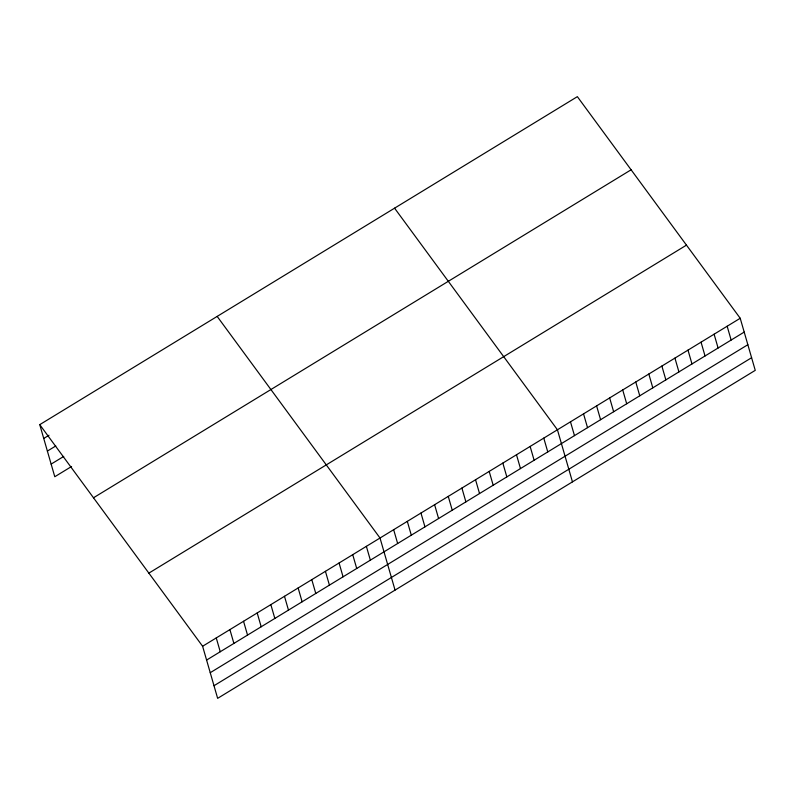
<?xml version="1.0" encoding="UTF-8"?>
<svg xmlns="http://www.w3.org/2000/svg" width="795" height="795" viewBox="0 0 795 795"><rect width="100%" height="100%" fill="white"/><g stroke="black" fill="none" stroke-linecap="round" stroke-linejoin="round"><path stroke-width="1.19" d="M39.75 424.649L577.359 96.652L740.215 318.268L755.25 370.351L217.641 698.348L202.606 646.256L39.75 424.649L54.785 476.732L71.58 466.486M43.735 438.452L48.982 435.253M47.382 451.083L55.779 445.965M51.138 464.101L63.739 456.419M93.492 497.779L631.101 169.792M148.864 573.125L686.473 245.138M202.606 646.256L740.215 318.268M206.601 660.069L744.2 332.081M210.238 672.699L747.847 344.712M213.994 685.717L751.603 357.72M394.568 208.171L557.434 429.787L572.46 481.869M217.164 316.41L380.02 538.016L395.055 590.109M727.157 326.238L731.142 340.041M714.099 334.198L718.094 348.011M701.051 342.168L705.036 355.971M687.993 350.128L691.978 363.941M674.935 358.098L678.92 371.911M661.877 366.058L665.862 379.871M648.819 374.028L652.804 387.841M635.771 381.988L639.756 395.801M622.714 389.957L626.698 403.771M609.656 397.917L613.641 411.731M596.598 405.887L600.583 419.7M583.54 413.857L587.525 427.66M570.482 421.817L574.477 435.63M543.78 438.115L547.765 451.918M530.136 446.432L534.121 460.245M516.492 454.76L520.477 468.573M502.838 463.088L506.832 476.901M489.193 471.415L493.178 485.228M475.549 479.743L479.534 493.546M461.905 488.06L465.89 501.874M448.251 496.388L452.246 510.201M434.607 504.716L438.592 518.529M420.962 513.043L424.947 526.856M407.318 521.371L411.303 535.184M393.664 529.699L397.649 543.502M366.376 546.344L370.361 560.157M352.722 554.672L356.716 568.485M339.077 562.999L343.062 576.812M325.433 571.327L329.418 585.13M311.789 579.644L315.774 593.458M298.135 587.972L302.12 601.785M284.491 596.3L288.476 610.113M270.847 604.627L274.832 618.44M257.202 612.955L261.187 626.768M243.548 621.283L247.533 635.086M229.904 629.6L233.889 643.413M216.26 637.928L220.245 651.741"/></g></svg>
